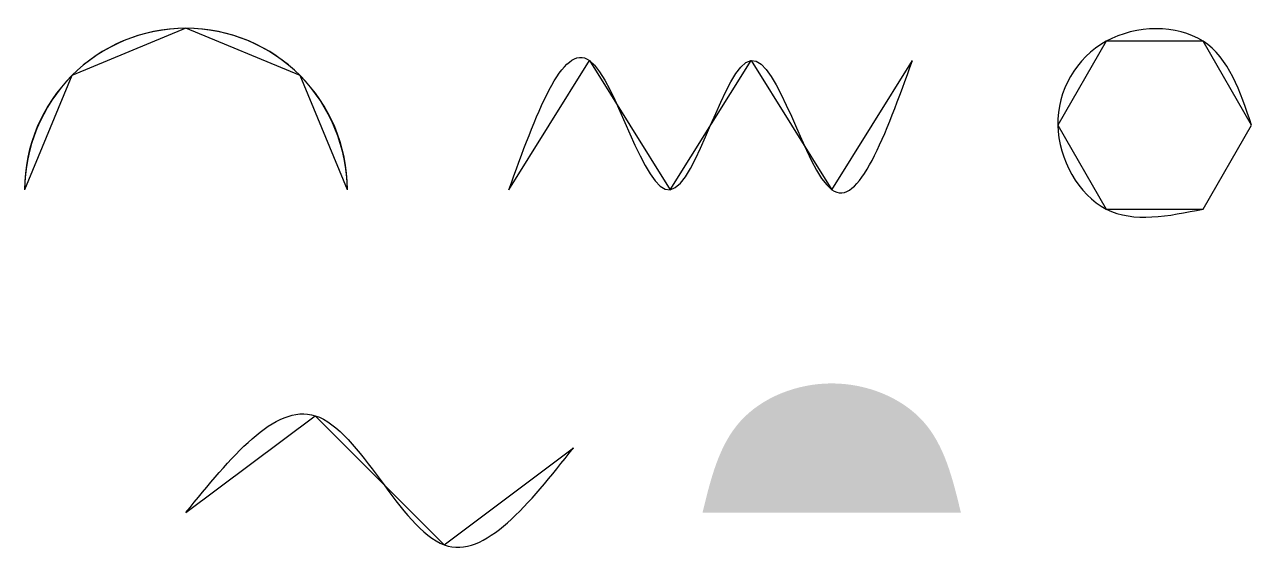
# Model space of a CAD drawing. Header units: metres. Extents: x -10 to 66, y -22.9 to 10.2.
import ezdxf

# ---------------------------------------------------------------- set-up
doc = ezdxf.new("R2010")
doc.units = ezdxf.units.M

msp = doc.modelspace()

# ---------------------------------------------------------------- hatches: boundary and pattern name
h = msp.add_hatch(color=4)
edge = h.paths.add_edge_path()
edge.add_spline(fit_points=[(48, -20), (45.657, -14.343), (40, -12), (34.343, -14.343), (32, -20)], degree=3, periodic=0)
edge.add_line((32, -20), (48, -20))

# ---------------------------------------------------------------- linework, layer by layer
at = {"color": 8}
for points in [[(10, 0), (7.071, 7.071), (0, 10), (-7.071, 7.071), (-10, 0)], [(20, 0), (25, 8), (30, 0), (35, 8), (40, 0), (45, 8)], [(0, -20), (8, -14), (16, -22), (24, -16)]]:
    msp.add_lwpolyline(points, dxfattribs=at)
msp.add_lwpolyline([(66, 4), (63, 9.196), (57, 9.196), (54, 4), (57, -1.196), (63, -1.196)], close=True, dxfattribs=at)
at = {"color": 3}
msp.add_arc((0, 0), 10, 0, 180, dxfattribs=at)
at = {"color": 1, "start_tangent": (0, 1), "end_tangent": (0, -1)}
msp.add_spline([(10, 0), (7.071, 7.071), (0, 10), (-7.071, 7.071), (-10, 0)], degree=3, dxfattribs=at)
at = {"color": 5}
msp.add_spline([(66, 4), (63, 9.196), (57, 9.196), (54, 4), (57, -1.196), (63, -1.196)], degree=3, dxfattribs=at)
at = {"color": 2}
msp.add_spline([(20, 0), (25, 8), (30, 0), (35, 8), (40, 0), (45, 8)], degree=3, dxfattribs=at)
at = {"color": 6}
msp.add_spline([(0, -20), (8, -14, 3), (16, -22, 6), (24, -16, 2)], degree=3, dxfattribs=at)

doc.saveas('drawing.dxf')
